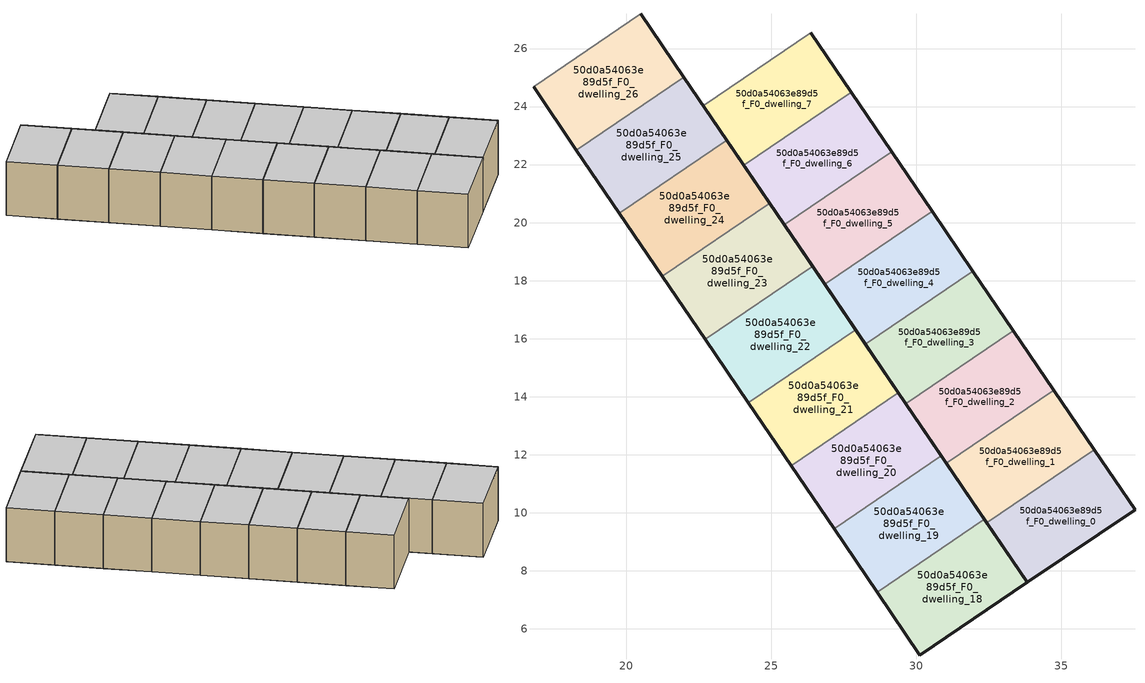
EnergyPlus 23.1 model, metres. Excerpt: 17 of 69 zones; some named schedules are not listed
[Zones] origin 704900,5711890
50d0a54063e89d5f_F0_dwelling_0
 floor ground (EU_floor_Construction): 37.53,10.11 36.13,12.17 32.43,9.65 33.83,7.6 z0
 wall outside (EU_wall_Construction): 36.13,12.17 37.53,10.11 33.83,7.6 32.43,9.65 z0:3
 wall to 50d0a54063e89d5f_F0_dwelling_1 (EU_wall_Construction): 32.43,9.65 36.13,12.17 z0:3
 ceiling to 50d0a54063e89d5f_F1_dwelling_0 (EU_floor_Construction): 36.13,12.17 37.53,10.11 33.83,7.6 32.43,9.65 z3
50d0a54063e89d5f_F0_dwelling_1
 floor ground (EU_floor_Construction): 36.13,12.17 34.74,14.22 31.04,11.71 32.43,9.65 z0
 wall outside (EU_wall_Construction): 34.74,14.22 36.13,12.17 / 32.43,9.65 31.04,11.71 z0:3
 wall to 50d0a54063e89d5f_F0_dwelling_2 (EU_wall_Construction): 31.04,11.71 34.74,14.22 z0:3
 ceiling to 50d0a54063e89d5f_F1_dwelling_1 (EU_floor_Construction): 34.74,14.22 36.13,12.17 32.43,9.65 31.04,11.71 z3
50d0a54063e89d5f_F0_dwelling_18
 floor ground (EU_floor_Construction): 33.83,7.6 32.34,9.79 28.65,7.27 30.12,5.1 z0
 wall outside (EU_wall_Construction): 32.34,9.79 33.83,7.6 30.12,5.1 28.65,7.27 z0:3
 wall to 50d0a54063e89d5f_F0_dwelling_19 (EU_wall_Construction): 28.65,7.27 32.34,9.79 z0:3
 ceiling to 50d0a54063e89d5f_F1_dwelling_18 (EU_floor_Construction): 32.34,9.79 33.83,7.6 30.12,5.1 28.65,7.27 z3
50d0a54063e89d5f_F0_dwelling_19
 floor ground (EU_floor_Construction): 32.34,9.79 30.86,11.96 27.17,9.45 28.65,7.27 z0
 wall outside (EU_wall_Construction): 30.86,11.96 32.34,9.79 / 28.65,7.27 27.17,9.45 z0:3
 wall to 50d0a54063e89d5f_F0_dwelling_20 (EU_wall_Construction): 27.17,9.45 30.86,11.96 z0:3
 ceiling to 50d0a54063e89d5f_F1_dwelling_19 (EU_floor_Construction): 30.86,11.96 32.34,9.79 28.65,7.27 27.17,9.45 z3
50d0a54063e89d5f_F0_dwelling_2
 floor ground (EU_floor_Construction): 34.74,14.22 33.34,16.28 29.64,13.76 31.04,11.71 z0
 wall outside (EU_wall_Construction): 33.34,16.28 34.74,14.22 / 31.04,11.71 29.64,13.76 z0:3
 wall to 50d0a54063e89d5f_F0_dwelling_3 (EU_wall_Construction): 29.64,13.76 33.34,16.28 z0:3
 ceiling to 50d0a54063e89d5f_F1_dwelling_2 (EU_floor_Construction): 33.34,16.28 34.74,14.22 31.04,11.71 29.64,13.76 z3
50d0a54063e89d5f_F0_dwelling_20
 floor ground (EU_floor_Construction): 30.86,11.96 29.38,14.14 25.69,11.62 27.17,9.45 z0
 wall outside (EU_wall_Construction): 29.38,14.14 30.86,11.96 / 27.17,9.45 25.69,11.62 z0:3
 wall to 50d0a54063e89d5f_F0_dwelling_21 (EU_wall_Construction): 25.69,11.62 29.38,14.14 z0:3
 ceiling to 50d0a54063e89d5f_F1_dwelling_20 (EU_floor_Construction): 29.38,14.14 30.86,11.96 27.17,9.45 25.69,11.62 z3
50d0a54063e89d5f_F0_dwelling_21
 floor ground (EU_floor_Construction): 29.38,14.14 27.9,16.31 24.2,13.8 25.69,11.62 z0
 wall outside (EU_wall_Construction): 27.9,16.31 29.38,14.14 / 25.69,11.62 24.2,13.8 z0:3
 wall to 50d0a54063e89d5f_F0_dwelling_22 (EU_wall_Construction): 24.2,13.8 27.9,16.31 z0:3
 ceiling to 50d0a54063e89d5f_F1_dwelling_21 (EU_floor_Construction): 27.9,16.31 29.38,14.14 25.69,11.62 24.2,13.8 z3
50d0a54063e89d5f_F0_dwelling_22
 floor ground (EU_floor_Construction): 27.9,16.31 26.42,18.49 22.72,15.97 24.2,13.8 z0
 wall outside (EU_wall_Construction): 26.42,18.49 27.9,16.31 / 24.2,13.8 22.72,15.97 z0:3
 wall to 50d0a54063e89d5f_F0_dwelling_23 (EU_wall_Construction): 22.72,15.97 26.42,18.49 z0:3
 ceiling to 50d0a54063e89d5f_F1_dwelling_22 (EU_floor_Construction): 26.42,18.49 27.9,16.31 24.2,13.8 22.72,15.97 z3
50d0a54063e89d5f_F0_dwelling_23
 floor ground (EU_floor_Construction): 26.42,18.49 24.94,20.67 21.24,18.15 22.72,15.97 z0
 wall outside (EU_wall_Construction): 24.94,20.67 26.42,18.49 / 22.72,15.97 21.24,18.15 z0:3
 wall to 50d0a54063e89d5f_F0_dwelling_24 (EU_wall_Construction): 21.24,18.15 24.94,20.67 z0:3
 ceiling to 50d0a54063e89d5f_F1_dwelling_23 (EU_floor_Construction): 24.94,20.67 26.42,18.49 22.72,15.97 21.24,18.15 z3
50d0a54063e89d5f_F0_dwelling_24
 floor ground (EU_floor_Construction): 24.94,20.67 23.46,22.84 19.77,20.32 21.24,18.15 z0
 wall outside (EU_wall_Construction): 23.46,22.84 24.94,20.67 / 21.24,18.15 19.77,20.32 z0:3
 wall to 50d0a54063e89d5f_F0_dwelling_25 (EU_wall_Construction): 19.77,20.32 23.46,22.84 z0:3
 ceiling to 50d0a54063e89d5f_F1_dwelling_24 (EU_floor_Construction): 23.46,22.84 24.94,20.67 21.24,18.15 19.77,20.32 z3
50d0a54063e89d5f_F0_dwelling_25
 floor ground (EU_floor_Construction): 23.46,22.84 21.99,25.01 18.29,22.5 19.77,20.32 z0
 wall outside (EU_wall_Construction): 21.99,25.01 23.46,22.84 / 19.77,20.32 18.29,22.5 z0:3
 wall to 50d0a54063e89d5f_F0_dwelling_26 (EU_wall_Construction): 18.29,22.5 21.99,25.01 z0:3
 ceiling to 50d0a54063e89d5f_F1_dwelling_25 (EU_floor_Construction): 21.99,25.01 23.46,22.84 19.77,20.32 18.29,22.5 z3
50d0a54063e89d5f_F0_dwelling_26
 floor ground (EU_floor_Construction): 21.99,25.01 20.51,27.19 16.81,24.67 18.29,22.5 z0
 wall outside (EU_wall_Construction): 20.51,27.19 21.99,25.01 / 18.29,22.5 16.81,24.67 z0:3
 wall to 50d0a54063e89d5f_F0_dwelling_27 (EU_wall_Construction): 16.81,24.67 20.51,27.19 z0:3
 ceiling to 50d0a54063e89d5f_F1_dwelling_26 (EU_floor_Construction): 20.51,27.19 21.99,25.01 18.29,22.5 16.81,24.67 z3
50d0a54063e89d5f_F0_dwelling_3
 floor ground (EU_floor_Construction): 33.34,16.28 31.94,18.33 28.24,15.82 29.64,13.76 z0
 wall outside (EU_wall_Construction): 31.94,18.33 33.34,16.28 / 29.64,13.76 28.24,15.82 z0:3
 wall to 50d0a54063e89d5f_F0_dwelling_4 (EU_wall_Construction): 28.24,15.82 31.94,18.33 z0:3
 ceiling to 50d0a54063e89d5f_F1_dwelling_3 (EU_floor_Construction): 31.94,18.33 33.34,16.28 29.64,13.76 28.24,15.82 z3
50d0a54063e89d5f_F0_dwelling_4
 floor ground (EU_floor_Construction): 31.94,18.33 30.55,20.39 26.84,17.87 28.24,15.82 z0
 wall outside (EU_wall_Construction): 30.55,20.39 31.94,18.33 / 28.24,15.82 26.84,17.87 z0:3
 wall to 50d0a54063e89d5f_F0_dwelling_5 (EU_wall_Construction): 26.84,17.87 30.55,20.39 z0:3
 ceiling to 50d0a54063e89d5f_F1_dwelling_4 (EU_floor_Construction): 30.55,20.39 31.94,18.33 28.24,15.82 26.84,17.87 z3
50d0a54063e89d5f_F0_dwelling_5
 floor ground (EU_floor_Construction): 30.55,20.39 29.15,22.44 25.45,19.92 26.84,17.87 z0
 wall outside (EU_wall_Construction): 29.15,22.44 30.55,20.39 / 26.84,17.87 25.45,19.92 z0:3
 wall to 50d0a54063e89d5f_F0_dwelling_6 (EU_wall_Construction): 25.45,19.92 29.15,22.44 z0:3
 ceiling to 50d0a54063e89d5f_F1_dwelling_5 (EU_floor_Construction): 29.15,22.44 30.55,20.39 26.84,17.87 25.45,19.92 z3
50d0a54063e89d5f_F0_dwelling_6
 floor ground (EU_floor_Construction): 29.15,22.44 27.75,24.5 24.05,21.98 25.45,19.92 z0
 wall outside (EU_wall_Construction): 27.75,24.5 29.15,22.44 / 25.45,19.92 24.05,21.98 z0:3
 wall to 50d0a54063e89d5f_F0_dwelling_7 (EU_wall_Construction): 24.05,21.98 27.75,24.5 z0:3
 ceiling to 50d0a54063e89d5f_F1_dwelling_6 (EU_floor_Construction): 27.75,24.5 29.15,22.44 25.45,19.92 24.05,21.98 z3
50d0a54063e89d5f_F0_dwelling_7
 floor ground (EU_floor_Construction): 27.75,24.5 26.35,26.55 22.65,24.03 24.05,21.98 z0
 wall outside (EU_wall_Construction): 26.35,26.55 27.75,24.5 / 24.05,21.98 22.65,24.03 z0:3
 wall to 50d0a54063e89d5f_F0_dwelling_8 (EU_wall_Construction): 22.65,24.03 26.35,26.55 z0:3
 ceiling to 50d0a54063e89d5f_F1_dwelling_7 (EU_floor_Construction): 26.35,26.55 27.75,24.5 24.05,21.98 22.65,24.03 z3
[Building]
EU S2 Campaign: North Axis=0; Terrain=City; Solar Distribution=FullExterior
[Site:Location]
London: Latitude=51.5; Longitude=-0.5; Time Zone=0; Elevation=25
[SizingPeriod:WeatherFileDays]
AnnualSizingPeriod: Begin Month=1; Begin Day of Month=1; End Month=12; End Day of Month=31; Day of Week for Start Day=Monday; Use Weather File Daylight Saving Period=No; Use Weather File Rain and Snow Indicators=No
[MATERIAL]
EU_InternalMass_Material: Roughness=MediumRough; Thickness=0.1; Conductivity=1; Density=1800; Specific Heat=900; Thermal Absorptance=0.9; Solar Absorptance=0.7; Visible Absorptance=0.7
[MATERIAL:NOMASS] Roughness=MediumRough; Thermal Absorptance=0.9; Solar Absorptance=0.7; Visible Absorptance=0.7
Name | Thermal Resistance
EU_wall_NoMass | 0.635353
EU_floor_NoMass | 1.96382
[CONSTRUCTION]
EU_wall_Construction: EU_wall_NoMass
EU_floor_Construction: EU_floor_NoMass
EU_InternalMass_Construction: EU_InternalMass_Material
[ZONE] Type=1; Multiplier=1; Ceiling Height=autocalculate; Floor Area=autocalculate; Part of Total Floor Area=Yes
Name | Volume
50d0a54063e89d5f_F0_dwelling_0 | 33.3567
50d0a54063e89d5f_F0_dwelling_1; 50d0a54063e89d5f_F0_dwelling_5; 50d0a54063e89d5f_F0_dwelling_6 | 33.3516
50d0a54063e89d5f_F0_dwelling_18 | 35.3145
50d0a54063e89d5f_F0_dwelling_19 | 35.3064
50d0a54063e89d5f_F0_dwelling_2 | 33.3435
50d0a54063e89d5f_F0_dwelling_20 | 35.3108
50d0a54063e89d5f_F0_dwelling_21 | 35.3181
50d0a54063e89d5f_F0_dwelling_22 | 35.3101
50d0a54063e89d5f_F0_dwelling_23 | 35.3093
50d0a54063e89d5f_F0_dwelling_24; 50d0a54063e89d5f_F0_dwelling_25 | 35.3071
50d0a54063e89d5f_F0_dwelling_26 | 35.3057
50d0a54063e89d5f_F0_dwelling_3 | 33.3545
50d0a54063e89d5f_F0_dwelling_4; 50d0a54063e89d5f_F0_dwelling_7 | 33.3442
[INTERNALMASS] Construction=EU_InternalMass_Construction
Name | Zone or ZoneList | Surface Area
50d0a54063e89d5f_F0_dwelling_0_EU_InternalMass | 50d0a54063e89d5f_F0_dwelling_0 | 11.1187
50d0a54063e89d5f_F0_dwelling_1_EU_InternalMass | 50d0a54063e89d5f_F0_dwelling_1 | 11.1172
50d0a54063e89d5f_F0_dwelling_2_EU_InternalMass | 50d0a54063e89d5f_F0_dwelling_2 | 11.1147
50d0a54063e89d5f_F0_dwelling_3_EU_InternalMass | 50d0a54063e89d5f_F0_dwelling_3 | 11.1184
50d0a54063e89d5f_F0_dwelling_4_EU_InternalMass | 50d0a54063e89d5f_F0_dwelling_4 | 11.1147
50d0a54063e89d5f_F0_dwelling_5_EU_InternalMass | 50d0a54063e89d5f_F0_dwelling_5 | 11.1172
50d0a54063e89d5f_F0_dwelling_6_EU_InternalMass | 50d0a54063e89d5f_F0_dwelling_6 | 11.1174
50d0a54063e89d5f_F0_dwelling_7_EU_InternalMass | 50d0a54063e89d5f_F0_dwelling_7 | 11.1149
50d0a54063e89d5f_F0_dwelling_18_EU_InternalMass | 50d0a54063e89d5f_F0_dwelling_18 | 11.7716
50d0a54063e89d5f_F0_dwelling_19_EU_InternalMass | 50d0a54063e89d5f_F0_dwelling_19 | 11.7689
50d0a54063e89d5f_F0_dwelling_20_EU_InternalMass | 50d0a54063e89d5f_F0_dwelling_20 | 11.7701
50d0a54063e89d5f_F0_dwelling_21_EU_InternalMass | 50d0a54063e89d5f_F0_dwelling_21 | 11.7727
50d0a54063e89d5f_F0_dwelling_22_EU_InternalMass | 50d0a54063e89d5f_F0_dwelling_22 | 11.7701
50d0a54063e89d5f_F0_dwelling_23_EU_InternalMass | 50d0a54063e89d5f_F0_dwelling_23 | 11.7699
50d0a54063e89d5f_F0_dwelling_24_EU_InternalMass | 50d0a54063e89d5f_F0_dwelling_24 | 11.7688
50d0a54063e89d5f_F0_dwelling_25_EU_InternalMass | 50d0a54063e89d5f_F0_dwelling_25 | 11.7688
50d0a54063e89d5f_F0_dwelling_26_EU_InternalMass | 50d0a54063e89d5f_F0_dwelling_26 | 11.7687
[OTHEREQUIPMENT] Fuel Type=Electricity; Design Level Calculation Method=Watts/Area; Power per Zone Floor Area=1; Fraction Latent=0; Fraction Radiant=0; Fraction Lost=0; Carbon Dioxide Generation Rate=0; EndUse Subcategory=EU_Step8_InternalGains
Name | Zone or ZoneList or Space or SpaceList | Schedule
EU_Step8_InternalGain_50d0a54063e89d5f_F0_dwelling_0_f000 | 50d0a54063e89d5f_F0_dwelling_0 | EU_Step8_GainSchedule_50d0a54063e89d5f_F0_dwelling_0_f000
EU_Step8_InternalGain_50d0a54063e89d5f_F0_dwelling_1_f000 | 50d0a54063e89d5f_F0_dwelling_1 | EU_Step8_GainSchedule_50d0a54063e89d5f_F0_dwelling_1_f000
EU_Step8_InternalGain_50d0a54063e89d5f_F0_dwelling_2_f000 | 50d0a54063e89d5f_F0_dwelling_2 | EU_Step8_GainSchedule_50d0a54063e89d5f_F0_dwelling_2_f000
EU_Step8_InternalGain_50d0a54063e89d5f_F0_dwelling_3_f000 | 50d0a54063e89d5f_F0_dwelling_3 | EU_Step8_GainSchedule_50d0a54063e89d5f_F0_dwelling_3_f000
EU_Step8_InternalGain_50d0a54063e89d5f_F0_dwelling_4_f000 | 50d0a54063e89d5f_F0_dwelling_4 | EU_Step8_GainSchedule_50d0a54063e89d5f_F0_dwelling_4_f000
EU_Step8_InternalGain_50d0a54063e89d5f_F0_dwelling_5_f000 | 50d0a54063e89d5f_F0_dwelling_5 | EU_Step8_GainSchedule_50d0a54063e89d5f_F0_dwelling_5_f000
EU_Step8_InternalGain_50d0a54063e89d5f_F0_dwelling_6_f000 | 50d0a54063e89d5f_F0_dwelling_6 | EU_Step8_GainSchedule_50d0a54063e89d5f_F0_dwelling_6_f000
EU_Step8_InternalGain_50d0a54063e89d5f_F0_dwelling_7_f000 | 50d0a54063e89d5f_F0_dwelling_7 | EU_Step8_GainSchedule_50d0a54063e89d5f_F0_dwelling_7_f000
EU_Step8_InternalGain_50d0a54063e89d5f_F0_dwelling_18_f000 | 50d0a54063e89d5f_F0_dwelling_18 | EU_Step8_GainSchedule_50d0a54063e89d5f_F0_dwelling_18_f000
EU_Step8_InternalGain_50d0a54063e89d5f_F0_dwelling_19_f000 | 50d0a54063e89d5f_F0_dwelling_19 | EU_Step8_GainSchedule_50d0a54063e89d5f_F0_dwelling_19_f000
EU_Step8_InternalGain_50d0a54063e89d5f_F0_dwelling_20_f000 | 50d0a54063e89d5f_F0_dwelling_20 | EU_Step8_GainSchedule_50d0a54063e89d5f_F0_dwelling_20_f000
EU_Step8_InternalGain_50d0a54063e89d5f_F0_dwelling_21_f000 | 50d0a54063e89d5f_F0_dwelling_21 | EU_Step8_GainSchedule_50d0a54063e89d5f_F0_dwelling_21_f000
EU_Step8_InternalGain_50d0a54063e89d5f_F0_dwelling_22_f000 | 50d0a54063e89d5f_F0_dwelling_22 | EU_Step8_GainSchedule_50d0a54063e89d5f_F0_dwelling_22_f000
EU_Step8_InternalGain_50d0a54063e89d5f_F0_dwelling_23_f000 | 50d0a54063e89d5f_F0_dwelling_23 | EU_Step8_GainSchedule_50d0a54063e89d5f_F0_dwelling_23_f000
EU_Step8_InternalGain_50d0a54063e89d5f_F0_dwelling_24_f000 | 50d0a54063e89d5f_F0_dwelling_24 | EU_Step8_GainSchedule_50d0a54063e89d5f_F0_dwelling_24_f000
EU_Step8_InternalGain_50d0a54063e89d5f_F0_dwelling_25_f000 | 50d0a54063e89d5f_F0_dwelling_25 | EU_Step8_GainSchedule_50d0a54063e89d5f_F0_dwelling_25_f000
EU_Step8_InternalGain_50d0a54063e89d5f_F0_dwelling_26_f000 | 50d0a54063e89d5f_F0_dwelling_26 | EU_Step8_GainSchedule_50d0a54063e89d5f_F0_dwelling_26_f000
[ZONEVENTILATION:DESIGNFLOWRATE] Schedule=EU_AlwaysOn; Design Flow Rate Calculation Method=AirChanges/Hour; Air Changes per Hour=0.555504; Ventilation Type=Natural; Fan Pressure Rise=0; Fan Total Efficiency=1; Constant Term Coefficient=1; Temperature Term Coefficient=0; Velocity Term Coefficient=0; Velocity Squared Term Coefficient=0; Minimum Indoor Temperature=-100; Maximum Indoor Temperature=100; Delta Temperature=-100; Minimum Outdoor Temperature=-100; Maximum Outdoor Temperature=100; Maximum Wind Speed=40
Name | Zone or ZoneList or Space or SpaceList
EU_ConstantAir_50d0a54063e89d5f_F0_dwelling_0 | 50d0a54063e89d5f_F0_dwelling_0
EU_ConstantAir_50d0a54063e89d5f_F0_dwelling_1 | 50d0a54063e89d5f_F0_dwelling_1
EU_ConstantAir_50d0a54063e89d5f_F0_dwelling_2 | 50d0a54063e89d5f_F0_dwelling_2
EU_ConstantAir_50d0a54063e89d5f_F0_dwelling_3 | 50d0a54063e89d5f_F0_dwelling_3
EU_ConstantAir_50d0a54063e89d5f_F0_dwelling_4 | 50d0a54063e89d5f_F0_dwelling_4
EU_ConstantAir_50d0a54063e89d5f_F0_dwelling_5 | 50d0a54063e89d5f_F0_dwelling_5
EU_ConstantAir_50d0a54063e89d5f_F0_dwelling_6 | 50d0a54063e89d5f_F0_dwelling_6
EU_ConstantAir_50d0a54063e89d5f_F0_dwelling_7 | 50d0a54063e89d5f_F0_dwelling_7
EU_ConstantAir_50d0a54063e89d5f_F0_dwelling_18 | 50d0a54063e89d5f_F0_dwelling_18
EU_ConstantAir_50d0a54063e89d5f_F0_dwelling_19 | 50d0a54063e89d5f_F0_dwelling_19
EU_ConstantAir_50d0a54063e89d5f_F0_dwelling_20 | 50d0a54063e89d5f_F0_dwelling_20
EU_ConstantAir_50d0a54063e89d5f_F0_dwelling_21 | 50d0a54063e89d5f_F0_dwelling_21
EU_ConstantAir_50d0a54063e89d5f_F0_dwelling_22 | 50d0a54063e89d5f_F0_dwelling_22
EU_ConstantAir_50d0a54063e89d5f_F0_dwelling_23 | 50d0a54063e89d5f_F0_dwelling_23
EU_ConstantAir_50d0a54063e89d5f_F0_dwelling_24 | 50d0a54063e89d5f_F0_dwelling_24
EU_ConstantAir_50d0a54063e89d5f_F0_dwelling_25 | 50d0a54063e89d5f_F0_dwelling_25
EU_ConstantAir_50d0a54063e89d5f_F0_dwelling_26 | 50d0a54063e89d5f_F0_dwelling_26
[HVACTEMPLATE:THERMOSTAT] Constant Heating Setpoint=20; Constant Cooling Setpoint=50
EU_HeatOnly_50d0a54063e89d5f_F0_dwelling_0; EU_HeatOnly_50d0a54063e89d5f_F0_dwelling_1; EU_HeatOnly_50d0a54063e89d5f_F0_dwelling_2; EU_HeatOnly_50d0a54063e89d5f_F0_dwelling_3; EU_HeatOnly_50d0a54063e89d5f_F0_dwelling_4; EU_HeatOnly_50d0a54063e89d5f_F0_dwelling_5; EU_HeatOnly_50d0a54063e89d5f_F0_dwelling_6; EU_HeatOnly_50d0a54063e89d5f_F0_dwelling_7; EU_HeatOnly_50d0a54063e89d5f_F0_dwelling_8; EU_HeatOnly_50d0a54063e89d5f_F0_dwelling_9; EU_HeatOnly_50d0a54063e89d5f_F0_dwelling_10; EU_HeatOnly_50d0a54063e89d5f_F0_dwelling_11; EU_HeatOnly_50d0a54063e89d5f_F0_dwelling_12; EU_HeatOnly_50d0a54063e89d5f_F0_dwelling_13; EU_HeatOnly_50d0a54063e89d5f_F0_dwelling_14; EU_HeatOnly_50d0a54063e89d5f_F0_dwelling_15; EU_HeatOnly_50d0a54063e89d5f_F0_dwelling_16; EU_HeatOnly_50d0a54063e89d5f_F0_dwelling_17; EU_HeatOnly_50d0a54063e89d5f_F0_dwelling_18; EU_HeatOnly_50d0a54063e89d5f_F0_dwelling_19; EU_HeatOnly_50d0a54063e89d5f_F0_dwelling_20; EU_HeatOnly_50d0a54063e89d5f_F0_dwelling_21; EU_HeatOnly_50d0a54063e89d5f_F0_dwelling_22; EU_HeatOnly_50d0a54063e89d5f_F0_dwelling_23; EU_HeatOnly_50d0a54063e89d5f_F0_dwelling_24; EU_HeatOnly_50d0a54063e89d5f_F0_dwelling_25; EU_HeatOnly_50d0a54063e89d5f_F0_dwelling_26; EU_HeatOnly_50d0a54063e89d5f_F0_dwelling_27; EU_HeatOnly_50d0a54063e89d5f_F0_dwelling_28; EU_HeatOnly_50d0a54063e89d5f_F0_dwelling_29; EU_HeatOnly_50d0a54063e89d5f_F0_dwelling_30; EU_HeatOnly_50d0a54063e89d5f_F0_dwelling_31; EU_HeatOnly_50d0a54063e89d5f_F0_dwelling_32; EU_HeatOnly_50d0a54063e89d5f_F0_dwelling_33; EU_HeatOnly_50d0a54063e89d5f_F0_dwelling_34; EU_HeatOnly_50d0a54063e89d5f_F1_dwelling_0; EU_HeatOnly_50d0a54063e89d5f_F1_dwelling_1; EU_HeatOnly_50d0a54063e89d5f_F1_dwelling_2; EU_HeatOnly_50d0a54063e89d5f_F1_dwelling_3; EU_HeatOnly_50d0a54063e89d5f_F1_dwelling_4; EU_HeatOnly_50d0a54063e89d5f_F1_dwelling_5; EU_HeatOnly_50d0a54063e89d5f_F1_dwelling_6; EU_HeatOnly_50d0a54063e89d5f_F1_dwelling_7; EU_HeatOnly_50d0a54063e89d5f_F1_dwelling_8; EU_HeatOnly_50d0a54063e89d5f_F1_dwelling_9; EU_HeatOnly_50d0a54063e89d5f_F1_dwelling_10; EU_HeatOnly_50d0a54063e89d5f_F1_dwelling_11; EU_HeatOnly_50d0a54063e89d5f_F1_dwelling_12; EU_HeatOnly_50d0a54063e89d5f_F1_dwelling_13; EU_HeatOnly_50d0a54063e89d5f_F1_dwelling_14; EU_HeatOnly_50d0a54063e89d5f_F1_dwelling_15; EU_HeatOnly_50d0a54063e89d5f_F1_dwelling_16
